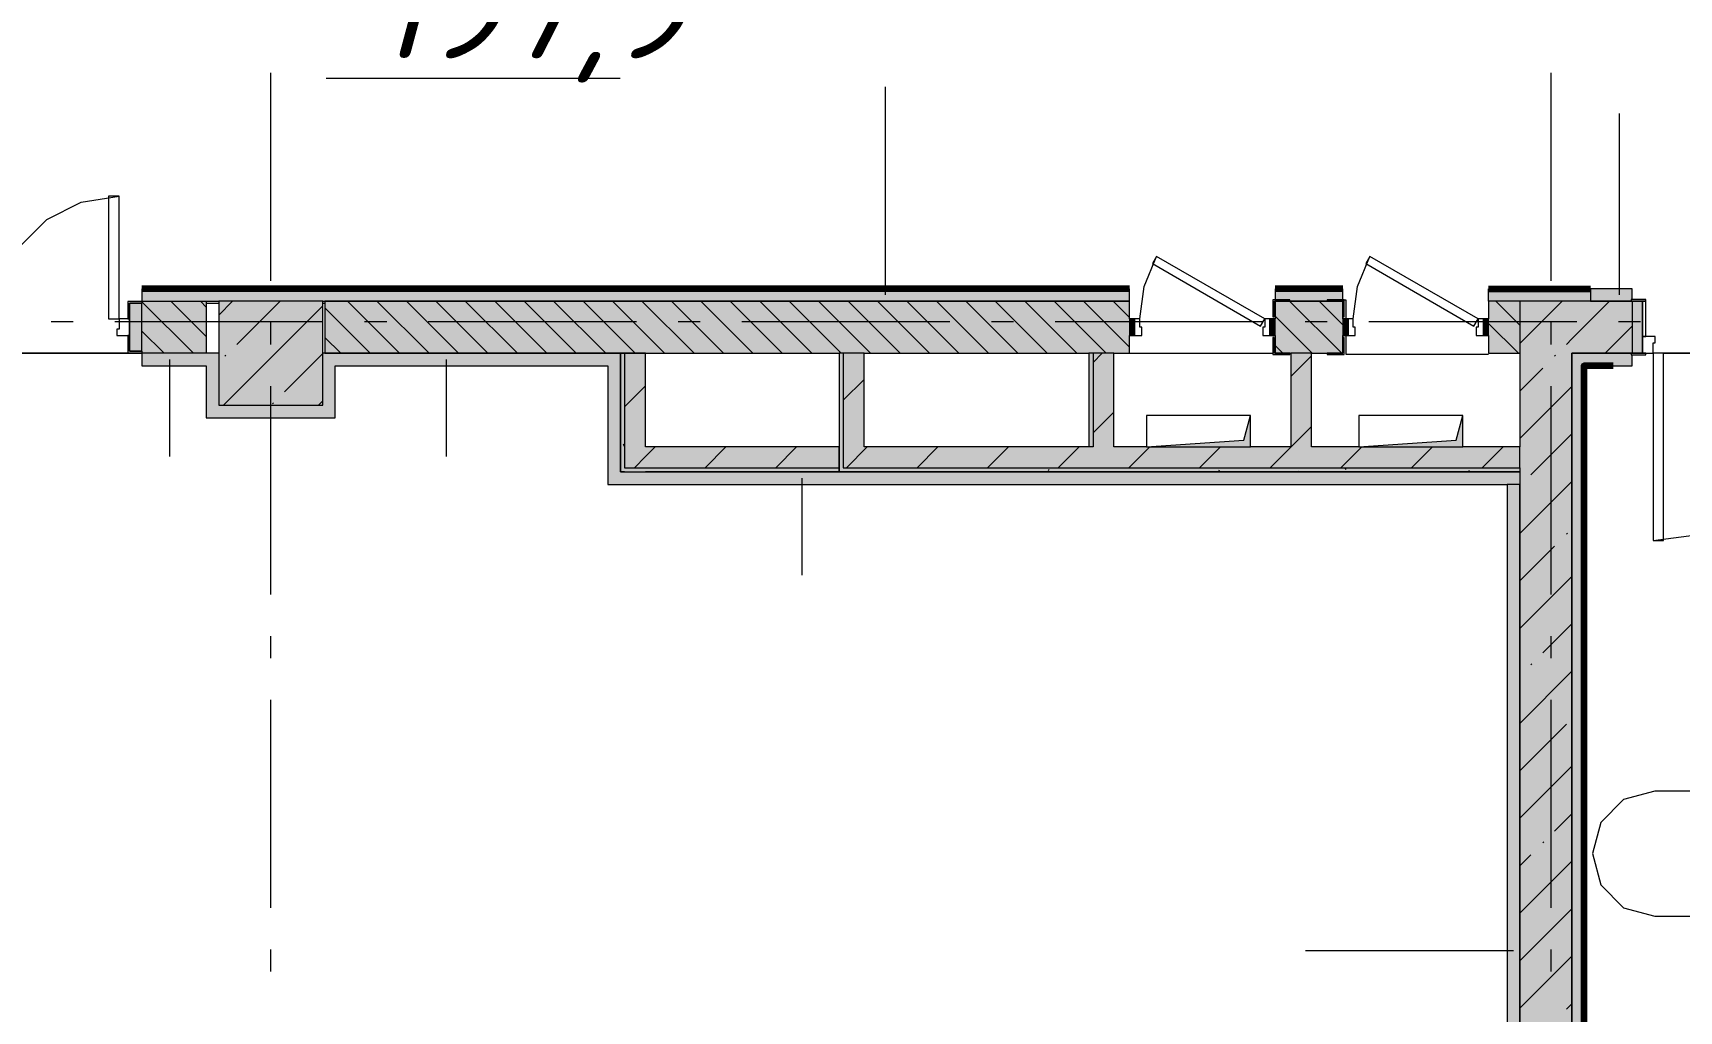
# Model space of a CAD drawing. Header units: millimetres. Extents: x -537608 to 253996, y -217170 to 186033.
# Drawn here: x -291768 to -283861, y -207410 to -202711 of the extents above; entities that cross this region are included whole.
import ezdxf

# ---------------------------------------------------------------- set-up
doc = ezdxf.new("R2010")
doc.units = ezdxf.units.MM
doc.layers.add('16) Лак 1.6м', color=160, linetype='Continuous', lineweight=90)
doc.layers.add('PDF _Геометрия', color=7, linetype='Continuous')
doc.layers.add('PDF _Текст', color=7, linetype='Continuous')
doc.layers.add('PDF _Сплошная заливка', color=7, linetype='Continuous', true_color=0xffffff)
doc.styles.add('PDF ISOCPEUR Italic', font='isocpeui.ttf')

msp = doc.modelspace()

# ---------------------------------------------------------------- hatches: boundary and pattern name
at = {"layer": 'PDF _Сплошная заливка', "true_color": 0xff7d7d, "transparency": 33554559}
h = msp.add_hatch(color=11, dxfattribs=at)
h.paths.add_polyline_path([(-284776.1712, -203999.6527), (-284286.1717, -203999.6527), (-284286.1717, -203939.6542), (-284776.1712, -203939.6542)], flags=0)
h.paths.add_polyline_path([(-286501.1724, -203999.6527), (-286501.1724, -203939.6542), (-291244.9692, -203939.6542), (-291244.9692, -203999.6527), (-287542.4985, -203999.6527)], flags=0)
h.paths.add_polyline_path([(-285801.1714, -203999.6527), (-285476.1722, -203999.6527), (-285476.1722, -203939.6542), (-285801.1714, -203939.6542)], flags=0)
h.paths.add_polyline_path([(-293006.1745, -203999.6527), (-293006.1745, -203939.6542), (-297611.1768, -203939.6542), (-297611.1768, -203999.6527), (-293366.1743, -203999.6527)], flags=0)
h.paths.add_polyline_path([(-301034.8054, -203999.6527), (-299376.1777, -203999.6527), (-299376.1777, -203939.6542), (-304126.1815, -203939.6542), (-304126.1815, -203991.6523), (-304121.178, -203991.6523), (-304121.178, -203999.6527), (-302721.3441, -203999.6527)], flags=0)
h.paths.add_polyline_path([(-306937.6907, -203999.6527), (-305381.1819, -203999.6527), (-305381.1819, -203991.6523), (-305376.1784, -203991.6523), (-305376.1784, -203939.6542), (-307746.1811, -203939.6542), (-307746.1811, -203991.6523), (-307741.182, -203991.6523), (-307741.182, -203999.6527)], flags=0)
h.paths.add_polyline_path([(-309001.1815, -203999.6527), (-309001.1815, -203991.6523), (-308996.1824, -203991.6523), (-308996.1824, -203939.6542), (-309814.9769, -203939.6542), (-309814.9769, -203999.6527), (-309467.4986, -203999.6527)], flags=0)
h.paths.add_polyline_path([(-311997.3066, -203999.6527), (-311576.1843, -203999.6527), (-311576.1843, -203939.6542), (-312481.6783, -203939.6542), (-312481.6783, -203999.6527), (-312426.1838, -203999.6527)], flags=0)
at = {"layer": 'PDF _Сплошная заливка', "transparency": 33554559}
h = msp.add_hatch(color=256, dxfattribs=at)
h.paths.add_polyline_path([(-290936.1753, -204249.6538), (-290936.1753, -203999.6527), (-291242.9713, -204001.655), (-291242.9713, -204249.6538)], flags=0)
h.paths.add_polyline_path([(-293006.9711, -204249.6538), (-293006.9711, -204247.6558), (-293006.9711, -203999.6527), (-293366.1743, -203999.6527), (-293366.1743, -204249.6538), (-293316.1763, -204249.6538)], flags=0)
h = msp.add_hatch(color=256, dxfattribs=at)
h.paths.add_polyline_path([(-287896.173, -204249.6538), (-286501.1724, -204249.6538), (-286501.1724, -203999.6527), (-290366.174, -203999.6527), (-290366.174, -204249.6538), (-288946.1733, -204249.6538)], flags=0)
h.paths.add_polyline_path([(-284776.1712, -204249.6538), (-284626.1727, -204249.6538), (-284626.1727, -203999.6527), (-284776.1712, -203999.6527), (-284776.1712, -204164.6552)], flags=0)
h.paths.add_polyline_path([(-285476.1722, -204249.6538), (-285476.1722, -203999.6527), (-285801.1714, -203999.6527), (-285801.1714, -204249.6538), (-285626.1728, -204249.6538)], flags=0)
for points in [[(-284626.1727, -211499.6558), (-284376.1716, -211499.6558), (-284376.1716, -203999.6527), (-284626.1727, -203999.6527), (-284626.1727, -211040.3228)], [(-286696.172, -204799.6562), (-286676.1732, -204799.6562), (-286676.1732, -204699.6558), (-287876.1742, -204699.6558), (-287876.1742, -204799.6562), (-287542.4985, -204799.6562)], [(-287896.173, -204819.6529), (-287896.173, -204799.6562), (-288926.1745, -204799.6562), (-288926.1745, -204819.6529), (-288826.1741, -204819.6529)], [(-286696.172, -204819.6529), (-286696.172, -204799.6562), (-287896.173, -204799.6562), (-287896.173, -204819.6529), (-287542.4985, -204819.6529)], [(-284626.1727, -204819.6529), (-284626.1727, -204799.6562), (-286696.172, -204799.6562), (-286696.172, -204819.6529), (-285012.6906, -204819.6529)]]:
    msp.add_hatch(color=256, dxfattribs=at).paths.add_polyline_path(points)
h = msp.add_hatch(color=256, dxfattribs=at)
h.paths.add_polyline_path([(-284169.4213, -204249.6538), (-284086.1708, -204249.6538), (-284086.1708, -203999.6527), (-284376.1716, -203999.6527), (-284376.1716, -204249.6538)], flags=0)
h.paths.add_polyline_path([(-281976.1717, -204249.6538), (-281976.1717, -203999.6527), (-282436.1721, -203999.6527), (-282436.1721, -204249.6538), (-282226.1707, -204249.6538)], flags=0)
at = {"layer": 'PDF _Сплошная заливка', "true_color": 0x93bf4f, "transparency": 33554559}
h = msp.add_hatch(color=73, dxfattribs=at)
h.paths.add_polyline_path([(-282431.1708, -203999.6527), (-282236.1712, -203999.6527), (-282236.1712, -203939.6542), (-282436.1721, -203939.6542), (-282436.1721, -203991.6523), (-282431.1708, -203991.6523), (-282431.1708, -203998.1542)], flags=0)
h.paths.add_polyline_path([(-284169.4213, -203999.6527), (-284091.1721, -203998.1542), (-284091.1721, -203991.6523), (-284086.1708, -203991.6523), (-284086.1708, -203939.6542), (-284286.1717, -203939.6542), (-284286.1717, -203999.6527)], flags=0)
at = {"layer": 'PDF _Сплошная заливка', "true_color": 0xff7d7d, "transparency": 33554559}
h = msp.add_hatch(color=11, dxfattribs=at)
h.paths.add_polyline_path([(-290876.1745, -204309.6524), (-290876.1745, -204249.6538), (-291244.9692, -204249.6538), (-291244.9692, -204309.6524), (-290915.5758, -204309.6524)], flags=0)
h.paths.add_polyline_path([(-293316.1763, -204309.6524), (-293006.1745, -204309.6524), (-293006.1745, -204249.6538), (-293316.1763, -204249.6538)], flags=0)
for points in [[(-289006.174, -204309.6524), (-288946.1733, -204309.6524), (-288946.1733, -204249.6538), (-290316.1738, -204249.6538), (-290316.1738, -204309.6524), (-289229.0372, -204309.6524)], [(-290376.1745, -204559.6535), (-290316.1738, -204559.6535), (-290316.1738, -204499.6549), (-290876.1745, -204499.6549), (-290876.1745, -204559.6535)], [(-284626.1727, -204879.6558), (-284626.1727, -204819.6529), (-288946.1733, -204819.6529), (-288946.1733, -204879.6558), (-284686.1713, -204879.6558)]]:
    msp.add_hatch(color=11, dxfattribs=at).paths.add_polyline_path(points)
at = {"layer": 'PDF _Сплошная заливка', "true_color": 0x56bc34, "transparency": 33554559}
h = msp.add_hatch(color=85, dxfattribs=at)
h.paths.add_polyline_path([(-282226.1707, -204309.6524), (-282226.1707, -204249.6538), (-282431.1708, -204251.656), (-282431.1708, -204257.6542), (-282436.1721, -204257.6542), (-282436.1721, -204309.6524), (-282286.1714, -204309.6524)], flags=0)
h.paths.add_polyline_path([(-284376.1716, -204309.6524), (-284086.1708, -204309.6524), (-284086.1708, -204257.6542), (-284091.1721, -204257.6542), (-284091.1721, -204249.6538), (-284376.1716, -204249.6538)], flags=0)
at = {"layer": 'PDF _Сплошная заливка', "true_color": 0xe2e2e2, "transparency": 33554559}
msp.add_hatch(color=254, dxfattribs=at).paths.add_polyline_path([(-285399.4968, -204699.6558), (-284899.4968, -204699.6558), (-284899.4968, -204549.6551), (-284931.9956, -204667.1548), (-285012.6906, -204672.7654)])

# ---------------------------------------------------------------- linework, layer by layer
at = {"layer": '16) Лак 1.6м'}
for p, q in [((-286501.1724, -203939.6542), (-291244.9692, -203939.6542)), ((-285476.1722, -203939.6542), (-285801.1714, -203939.6542)), ((-284776.1712, -203939.6542), (-284286.1717, -203939.6542))]:
    msp.add_line(p, q, dxfattribs=at)
msp.add_lwpolyline([(-284177.727, -204309.6546), (-284317.7294, -204309.6546), (-284317.7294, -211689.6562), (-284227.7316, -211689.6562)], dxfattribs=at)
at = {"layer": 'PDF _Геометрия', "color": 253, "lineweight": 9, "true_color": 0xaaaaaa}
for p, q in [((-290626.1734, -203902.4855), (-290626.1734, -202902.4855)), ((-284476.1721, -203902.4855), (-284476.1721, -202902.4855)), ((-290360.4859, -202928.6137), (-288947.5749, -202928.6137)), ((-291575.0258, -204099.6531), (-291680.8586, -204099.6531)), ((-290375.0248, -204099.6531), (-291375.0249, -204099.6531)), ((-290626.1734, -204208.3214), (-290626.1734, -204102.4864)), ((-290069.1911, -204099.6531), (-290175.0239, -204099.6531)), ((-288869.1901, -204099.6531), (-289869.1924, -204099.6531)), ((-288563.3564, -204099.6531), (-288669.1914, -204099.6531)), ((-287363.3576, -204099.6531), (-288363.3577, -204099.6531)), ((-287057.5239, -204099.6531), (-287163.3567, -204099.6531)), ((-285857.5229, -204099.6531), (-286857.523, -204099.6531)), ((-285551.6892, -204099.6531), (-285657.522, -204099.6531)), ((-284351.6882, -204099.6531), (-285351.6905, -204099.6531)), ((-284476.1721, -204208.3214), (-284476.1721, -204102.4864)), ((-284045.8567, -204099.6531), (-284151.6895, -204099.6531)), ((-290626.1734, -205408.3181), (-290626.1734, -204408.3179)), ((-284476.1721, -205408.3181), (-284476.1721, -204408.3179)), ((-285919.4957, -204549.6551), (-286419.4958, -204549.6551)), ((-286419.4958, -204549.6551), (-286419.4958, -204699.6558)), ((-285951.9967, -204667.1548), (-285919.4957, -204549.6551)), ((-285919.4957, -204699.6558), (-285919.4957, -204549.6551)), ((-284899.4968, -204549.6551), (-285399.4968, -204549.6551)), ((-285399.4968, -204549.6551), (-285399.4968, -204699.6558)), ((-284931.9956, -204667.1548), (-284899.4968, -204549.6551)), ((-284899.4968, -204699.6558), (-284899.4968, -204549.6551)), ((-286419.4958, -204699.6558), (-285951.9967, -204667.1548)), ((-286419.4958, -204699.6558), (-285919.4957, -204699.6558)), ((-285399.4968, -204699.6558), (-284931.9956, -204667.1548)), ((-285399.4968, -204699.6558), (-284899.4968, -204699.6558)), ((-290626.1734, -205714.1539), (-290626.1734, -205608.319)), ((-284476.1721, -205714.1539), (-284476.1721, -205608.319)), ((-290626.1734, -206914.1549), (-290626.1734, -205914.1548)), ((-284476.1721, -206914.1549), (-284476.1721, -205914.1548)), ((-283977.2269, -206353.6461), (-284127.2276, -206393.8417)), ((-282777.2281, -206353.6461), (-283977.2269, -206353.6461)), ((-284127.2276, -206393.8417), (-284237.0348, -206503.6467)), ((-284237.0348, -206503.6467), (-284277.2283, -206653.6474)), ((-284277.2283, -206653.6474), (-284237.0348, -206803.648)), ((-284237.0348, -206803.648), (-284127.2276, -206913.4531)), ((-284127.2276, -206913.4531), (-283977.2269, -206953.6487)), ((-283977.2269, -206953.6487), (-282777.2281, -206953.6487)), ((-290626.1734, -207219.9865), (-290626.1734, -207114.1558)), ((-284476.1721, -207219.9865), (-284476.1721, -207114.1558))]:
    msp.add_line(p, q, dxfattribs=at)
at = {"layer": 'PDF _Геометрия', "lineweight": 9}
for p, q in [((-287672.6166, -203969.6535), (-287672.6166, -202969.6533)), ((-284147.6312, -203969.6535), (-284147.6312, -203098.3376)), ((-291701.7638, -203607.3326), (-291537.291, -203523.531)), ((-291537.291, -203523.531), (-291354.9702, -203494.6556)), ((-291354.9702, -203494.6556), (-291404.9704, -203494.6556)), ((-291404.9704, -203494.6556), (-291404.9704, -204084.6557)), ((-291354.9702, -204084.6557), (-291354.9702, -203494.6556)), ((-291832.291, -203737.862), (-291701.7638, -203607.3326)), ((-286430.7277, -203929.3631), (-286370.7873, -203784.6543)), ((-286370.7873, -203784.6543), (-286390.7882, -203819.2954)), ((-286390.7882, -203819.2954), (-285871.1727, -204119.2967)), ((-285851.1717, -204084.6557), (-286370.7873, -203784.6543)), ((-285405.7275, -203929.3631), (-285345.7871, -203784.6543)), ((-285345.7871, -203784.6543), (-285365.788, -203819.2954)), ((-285365.788, -203819.2954), (-284846.1724, -204119.2967)), ((-284826.1715, -204084.6557), (-285345.7871, -203784.6543)), ((-286451.1722, -204084.6557), (-286430.7277, -203929.3631)), ((-285426.172, -204084.6557), (-285405.7275, -203929.3631)), ((-291242.9713, -204001.655), (-291312.9703, -204001.655)), ((-291312.9703, -204001.655), (-291312.9703, -204084.6557)), ((-291304.9699, -204084.6557), (-291304.9699, -204009.6553)), ((-291304.9699, -204009.6553), (-291242.9713, -204009.6553)), ((-291244.9692, -204009.6553), (-291304.9699, -204009.6553)), ((-291304.9699, -204009.6553), (-291304.9699, -204239.6555)), ((-291244.9692, -203939.6542), (-291244.9692, -203999.6527)), ((-291244.9692, -203999.6527), (-290936.1753, -203999.6527)), ((-291244.9692, -203999.6527), (-290936.1753, -203999.6527)), ((-291244.9692, -204239.6555), (-291244.9692, -204009.6553)), ((-291242.9713, -204009.6553), (-291242.9713, -204001.655)), ((-290997.0436, -204249.6538), (-291242.9713, -204003.7261)), ((-290936.1753, -204169.1031), (-291105.6214, -203999.6527)), ((-290936.1753, -204027.6798), (-290964.2002, -203999.6527)), ((-290936.1753, -203999.6527), (-290936.1753, -204249.6538)), ((-290936.1753, -203999.6527), (-290876.1745, -203999.6527)), ((-290876.1745, -204066.446), (-290809.3835, -203999.6527)), ((-290376.1745, -203999.6527), (-290876.1745, -203999.6527)), ((-290876.1745, -203999.6527), (-290876.1745, -204499.6549)), ((-290788.7904, -204207.1588), (-290581.2844, -203999.6527)), ((-290376.1745, -204499.6549), (-290376.1745, -203999.6527)), ((-290376.1745, -203999.6527), (-290366.174, -203999.6527)), ((-286501.1724, -203999.6527), (-290366.174, -203999.6527)), ((-290366.174, -203999.6527), (-290366.174, -204249.6538)), ((-290366.174, -203999.6527), (-286501.1724, -203999.6527)), ((-290007.0934, -204249.6538), (-290257.0945, -203999.6527)), ((-289865.6723, -204249.6538), (-290115.6713, -203999.6527)), ((-289724.2512, -204249.6538), (-289974.2501, -203999.6527)), ((-289582.8301, -204249.6538), (-289832.829, -203999.6527)), ((-289441.4067, -204249.6538), (-289691.4078, -203999.6527)), ((-289299.9856, -204249.6538), (-289549.9867, -203999.6527)), ((-289158.5645, -204249.6538), (-289408.5656, -203999.6527)), ((-289017.1434, -204249.6538), (-289267.1445, -203999.6527)), ((-288875.7222, -204249.6538), (-289125.7233, -203999.6527)), ((-288734.301, -204249.6538), (-288984.3, -203999.6527)), ((-288592.8799, -204249.6538), (-288842.8789, -203999.6527)), ((-288451.4588, -204249.6538), (-288701.4578, -203999.6527)), ((-288310.0355, -204249.6538), (-288560.0366, -203999.6527)), ((-288168.6143, -204249.6538), (-288418.6154, -203999.6527)), ((-288027.1932, -204249.6538), (-288277.1943, -203999.6527)), ((-287885.7721, -204249.6538), (-288135.7732, -203999.6527)), ((-287744.3509, -204249.6538), (-287994.352, -203999.6527)), ((-287602.9297, -204249.6538), (-287852.9287, -203999.6527)), ((-287461.5086, -204249.6538), (-287711.5076, -203999.6527)), ((-287320.0875, -204249.6538), (-287570.0865, -203999.6527)), ((-287178.6642, -204249.6538), (-287428.6653, -203999.6527)), ((-287037.243, -204249.6538), (-287287.2441, -203999.6527)), ((-286895.8219, -204249.6538), (-287145.823, -203999.6527)), ((-286754.4008, -204249.6538), (-287004.4019, -203999.6527)), ((-286612.9797, -204249.6538), (-286862.9786, -203999.6527)), ((-286501.1724, -204220.0378), (-286721.5574, -203999.6527)), ((-286501.1724, -204078.6187), (-286580.1363, -203999.6527)), ((-286501.1724, -203999.6527), (-286501.1724, -203939.6542)), ((-286501.1724, -204084.6557), (-286501.1724, -203999.6527)), ((-285801.1714, -203939.6542), (-285801.1714, -203999.6527)), ((-285476.1722, -203999.6527), (-285801.1714, -203999.6527)), ((-285801.1714, -203999.6527), (-285801.1714, -204084.6557)), ((-285801.1714, -203999.6527), (-285476.1722, -203999.6527)), ((-285481.6084, -204249.6538), (-285731.6074, -203999.6527)), ((-285476.1722, -204113.6689), (-285590.1862, -203999.6527)), ((-285476.1722, -203999.6527), (-285476.1722, -203939.6542)), ((-285476.1722, -204084.6557), (-285476.1722, -203999.6527)), ((-284776.1712, -203999.6527), (-284776.1712, -203939.6542)), ((-284626.1727, -203999.6527), (-284776.1712, -203999.6527)), ((-284626.1727, -203999.6527), (-284776.1712, -203999.6527)), ((-284776.1712, -203999.6527), (-284776.1712, -204084.6557)), ((-284626.1727, -204115.1415), (-284741.6594, -203999.6527)), ((-284626.1727, -204203.2017), (-284422.6237, -203999.6527)), ((-284376.1716, -203999.6527), (-284626.1727, -203999.6527)), ((-284626.1727, -203999.6527), (-284626.1727, -204249.6538)), ((-284286.1717, -203999.6527), (-284626.1727, -203999.6527)), ((-284376.1716, -204181.3018), (-284194.5247, -203999.6527)), ((-284286.1717, -203999.6527), (-284376.1716, -203999.6527)), ((-284286.1717, -203939.6542), (-284286.1717, -203999.6527)), ((-284086.1708, -203939.6542), (-284286.1717, -203939.6542)), ((-284286.1717, -203939.6542), (-284286.1717, -203999.6527)), ((-284286.1717, -203999.6527), (-284091.1721, -203999.6527)), ((-284091.1721, -203999.6527), (-284286.1717, -203999.6527)), ((-284021.1709, -203991.6523), (-284091.1721, -203991.6523)), ((-284091.1721, -203991.6523), (-284091.1721, -203999.6527)), ((-284091.1721, -203999.6527), (-284021.1709, -203999.6527)), ((-284086.1708, -203991.6523), (-284086.1708, -203939.6542)), ((-284036.1727, -203999.6527), (-284086.1708, -203999.6527)), ((-284086.1708, -203999.6527), (-284086.1708, -204249.6538)), ((-284036.1727, -204249.6538), (-284036.1727, -203999.6527)), ((-284021.1709, -203999.6527), (-284036.1727, -203999.6527)), ((-284036.1727, -203999.6527), (-284036.1727, -204169.6543)), ((-284021.1709, -203999.6527), (-284021.1709, -203991.6523)), ((-284021.1709, -204169.6543), (-284021.1709, -203999.6527)), ((-291404.9704, -204084.6557), (-291354.9702, -204084.6557)), ((-291354.9702, -204084.6557), (-291354.9702, -204134.6559)), ((-291304.9699, -204084.6557), (-291354.9702, -204084.6557)), ((-291312.9703, -204084.6557), (-291304.9699, -204084.6557)), ((-291304.9699, -204164.6552), (-291304.9699, -204084.6557)), ((-290853.1874, -204499.6549), (-290376.1745, -204022.6419)), ((-290148.5146, -204249.6538), (-290366.174, -204031.9944)), ((-286476.1723, -204084.6557), (-286501.1724, -204084.6557)), ((-286501.1724, -204084.6557), (-286501.1724, -204164.6552)), ((-286451.1722, -204084.6557), (-286476.1723, -204084.6557)), ((-286476.1723, -204084.6557), (-286476.1723, -204164.6552)), ((-286476.1723, -204164.6552), (-286476.1723, -204084.6557)), ((-286451.1722, -204124.6532), (-286451.1722, -204084.6557)), ((-285871.1727, -204119.2967), (-285851.1717, -204084.6557)), ((-285851.1717, -204084.6557), (-285851.1717, -204124.6532)), ((-285826.1716, -204084.6557), (-285851.1717, -204084.6557)), ((-285826.1716, -204164.6552), (-285826.1716, -204084.6557)), ((-285801.1714, -204084.6557), (-285826.1716, -204084.6557)), ((-285826.1716, -204084.6557), (-285826.1716, -204164.6552)), ((-285623.0295, -204249.6538), (-285801.1714, -204071.5097)), ((-285801.1714, -204164.6552), (-285801.1714, -204084.6557)), ((-285451.1721, -204084.6557), (-285476.1722, -204084.6557)), ((-285476.1722, -204084.6557), (-285476.1722, -204164.6552)), ((-285426.172, -204084.6557), (-285451.1721, -204084.6557)), ((-285451.1721, -204084.6557), (-285451.1721, -204164.6552)), ((-285451.1721, -204164.6552), (-285451.1721, -204084.6557)), ((-285426.172, -204124.6532), (-285426.172, -204084.6557)), ((-284846.1724, -204119.2967), (-284826.1715, -204084.6557)), ((-284826.1715, -204084.6557), (-284826.1715, -204124.6532)), ((-284801.1714, -204084.6557), (-284826.1715, -204084.6557)), ((-284801.1714, -204164.6552), (-284801.1714, -204084.6557)), ((-284776.1712, -204084.6557), (-284801.1714, -204084.6557)), ((-284801.1714, -204084.6557), (-284801.1714, -204164.6552)), ((-284776.1712, -204164.6552), (-284776.1712, -204084.6557)), ((-291354.9702, -204134.6559), (-291364.9706, -204134.6559)), ((-291364.9706, -204134.6559), (-291364.9706, -204164.6552)), ((-291364.9706, -204164.6552), (-291304.9699, -204164.6552)), ((-291304.9699, -204164.6552), (-291312.9703, -204164.6552)), ((-291312.9703, -204164.6552), (-291312.9703, -204247.6558)), ((-291304.9699, -204239.6555), (-291304.9699, -204164.6552)), ((-291138.4647, -204249.6538), (-291244.9692, -204143.1471)), ((-286501.1724, -204249.6538), (-286501.1724, -204164.6552)), ((-286501.1724, -204164.6552), (-286476.1723, -204164.6552)), ((-286476.1723, -204164.6552), (-286441.1717, -204164.6552)), ((-286441.1717, -204124.6532), (-286451.1722, -204124.6532)), ((-286441.1717, -204164.6552), (-286441.1717, -204124.6532)), ((-285851.1717, -204124.6532), (-285861.1722, -204124.6532)), ((-285861.1722, -204124.6532), (-285861.1722, -204164.6552)), ((-285861.1722, -204164.6552), (-285826.1716, -204164.6552)), ((-285826.1716, -204164.6552), (-285801.1714, -204164.6552)), ((-285801.1714, -204164.6552), (-285801.1714, -204249.6538)), ((-285476.1722, -204249.6538), (-285476.1722, -204164.6552)), ((-285476.1722, -204164.6552), (-285451.1721, -204164.6552)), ((-285451.1721, -204164.6552), (-285416.1715, -204164.6552)), ((-285416.1715, -204124.6532), (-285426.172, -204124.6532)), ((-285416.1715, -204164.6552), (-285416.1715, -204124.6532)), ((-284826.1715, -204124.6532), (-284836.1719, -204124.6532)), ((-284836.1719, -204124.6532), (-284836.1719, -204164.6552)), ((-284836.1719, -204164.6552), (-284801.1714, -204164.6552)), ((-284801.1714, -204164.6552), (-284776.1712, -204164.6552)), ((-284633.0794, -204249.6538), (-284776.1712, -204106.5642)), ((-284776.1712, -204164.6552), (-284776.1712, -204249.6538)), ((-284216.4267, -204249.6538), (-284086.1708, -204119.4)), ((-283976.172, -204169.6543), (-284036.1727, -204169.6543)), ((-284036.1727, -204169.6543), (-284036.1727, -204249.6538)), ((-284036.1727, -204169.6543), (-284021.1709, -204169.6543)), ((-283976.172, -204199.6536), (-283976.172, -204169.6543)), ((-291312.9703, -204247.6558), (-291242.9713, -204247.6558)), ((-291242.9713, -204239.6555), (-291304.9699, -204239.6555)), ((-291304.9699, -204239.6555), (-291244.9692, -204239.6555)), ((-291242.9713, -204247.6558), (-291242.9713, -204239.6555)), ((-290289.9357, -204249.6538), (-290366.174, -204173.4177)), ((-285764.4506, -204249.6538), (-285801.1714, -204212.933)), ((-284774.5006, -204249.6538), (-284776.1712, -204247.9831)), ((-284402.0308, -204207.1588), (-284376.1716, -204181.3018)), ((-284021.1709, -204248.6549), (-284036.1727, -204248.6549)), ((-284036.1727, -204248.6549), (-284036.1727, -204249.6538)), ((-284021.1709, -204249.6538), (-284021.1709, -204248.6549)), ((-283986.1725, -204249.6538), (-283986.1725, -204199.6536)), ((-283986.1725, -204199.6536), (-283976.172, -204199.6536)), ((-290936.1753, -204249.6538), (-291244.9692, -204249.6538)), ((-291244.9692, -204249.6538), (-291244.9692, -204309.6524)), ((-290936.1753, -204249.6538), (-291244.9692, -204249.6538)), ((-291244.9692, -204309.6524), (-290936.1753, -204309.6524)), ((-291111.9769, -204279.6531), (-291111.9769, -204745.8023)), ((-290876.1745, -204249.6538), (-290936.1753, -204249.6538)), ((-290936.1753, -204309.6524), (-290936.1753, -204559.6535)), ((-290845.8157, -204264.1862), (-290841.0728, -204259.4412)), ((-290560.6913, -204435.26), (-290376.1745, -204250.7389)), ((-290316.1738, -204249.6538), (-290376.1745, -204249.6538)), ((-290366.174, -204249.6538), (-290316.1738, -204249.6538)), ((-288946.1733, -204249.6538), (-290316.1738, -204249.6538)), ((-290316.1738, -204249.6538), (-288946.1733, -204249.6538)), ((-290316.1738, -204499.6549), (-290316.1738, -204309.6524)), ((-290316.1738, -204309.6524), (-289006.174, -204309.6524)), ((-289783.5543, -204279.6531), (-289783.5543, -204745.8023)), ((-289006.174, -204309.6524), (-289006.174, -204879.6558)), ((-288946.1733, -204309.6524), (-288946.1733, -204249.6538)), ((-288946.1733, -204249.6538), (-287896.173, -204249.6538)), ((-288926.1745, -204249.6538), (-288946.1733, -204249.6538)), ((-288946.1733, -204249.6538), (-288946.1733, -204819.6529)), ((-288946.1733, -204819.6529), (-288946.1733, -204309.6524)), ((-288826.1741, -204249.6538), (-288926.1745, -204249.6538)), ((-288926.1745, -204249.6538), (-288926.1745, -204799.6562)), ((-288826.1741, -204699.6558), (-288826.1741, -204249.6538)), ((-287896.173, -204249.6538), (-287896.173, -204699.6558)), ((-287876.1742, -204249.6538), (-287896.173, -204249.6538)), ((-287776.1737, -204249.6538), (-287876.1742, -204249.6538)), ((-287876.1742, -204249.6538), (-287876.1742, -204699.6558)), ((-287776.1737, -204249.6538), (-286696.172, -204249.6538)), ((-287776.1737, -204699.6558), (-287776.1737, -204249.6538)), ((-286696.172, -204249.6538), (-286696.172, -204699.6558)), ((-286676.1732, -204249.6538), (-286696.172, -204249.6538)), ((-286676.1732, -204293.5267), (-286632.3003, -204249.6538)), ((-286576.1727, -204249.6538), (-286676.1732, -204249.6538)), ((-286676.1732, -204249.6538), (-286676.1732, -204699.6558)), ((-286576.1727, -204699.6558), (-286576.1727, -204249.6538)), ((-286576.1727, -204249.6538), (-286501.1724, -204249.6538)), ((-285801.1714, -204249.6538), (-285726.1733, -204249.6538)), ((-285726.1733, -204249.6538), (-285726.1733, -204699.6558)), ((-285626.1728, -204249.6538), (-285726.1733, -204249.6538)), ((-285726.1733, -204361.7625), (-285626.1728, -204261.762)), ((-285626.1728, -204699.6558), (-285626.1728, -204249.6538)), ((-285626.1728, -204249.6538), (-285476.1722, -204249.6538)), ((-284776.1712, -204249.6538), (-284626.1727, -204249.6538)), ((-284626.1727, -204249.6538), (-284626.1727, -204699.6558)), ((-284626.1727, -204431.3029), (-284516.0792, -204321.2094)), ((-284459.0539, -204264.1862), (-284454.3131, -204259.4412)), ((-284376.1716, -204249.6538), (-284376.1716, -204309.6524)), ((-284376.1716, -204309.6524), (-284376.1716, -204249.6538)), ((-284376.1716, -204249.6538), (-284091.1721, -204249.6538)), ((-284091.1721, -204249.6538), (-284376.1716, -204249.6538)), ((-284376.1716, -204309.6524), (-284376.1716, -211499.6558)), ((-284376.1716, -211499.6558), (-284376.1716, -204309.6524)), ((-284316.1709, -211689.6583), (-284316.1709, -204309.6524)), ((-284316.1709, -204309.6524), (-284086.1708, -204309.6524)), ((-284021.1709, -204249.6538), (-284091.1721, -204249.6538)), ((-284091.1721, -204249.6538), (-284091.1721, -204257.6542)), ((-284091.1721, -204257.6542), (-284021.1709, -204257.6542)), ((-284086.1708, -204249.6538), (-284036.1727, -204249.6538)), ((-284086.1708, -204309.6524), (-284086.1708, -204257.6542)), ((-284036.1727, -204249.6538), (-283986.1725, -204249.6538)), ((-284036.1727, -204249.6538), (-284021.1709, -204249.6538)), ((-284021.1709, -204257.6542), (-284021.1709, -204249.6538)), ((-283936.1723, -204249.6538), (-283986.1725, -204249.6538)), ((-283986.1725, -204249.6538), (-283986.1725, -205149.6535)), ((-283936.1723, -205149.6535), (-283936.1723, -204249.6538)), ((-288926.1745, -204507.061), (-288826.1741, -204407.0606)), ((-287876.1742, -204475.2921), (-287776.1737, -204375.2917)), ((-290396.9892, -204499.6549), (-290376.1745, -204478.8401)), ((-284626.1727, -204659.3998), (-284376.1716, -204409.3987)), ((-290936.1753, -204559.6535), (-290876.1745, -204559.6535)), ((-290876.1745, -204499.6549), (-290376.1745, -204499.6549)), ((-290876.1745, -204559.6535), (-290316.1738, -204559.6535)), ((-290617.7166, -204492.2832), (-290612.9758, -204487.5424)), ((-290316.1738, -204559.6535), (-290316.1738, -204499.6549)), ((-286676.1732, -204632.94), (-286576.1727, -204532.9396)), ((-285724.6533, -204699.6558), (-285626.1728, -204601.171)), ((-284573.1045, -204834.4307), (-284376.1716, -204637.5)), ((-288826.1741, -204746.4696), (-288779.356, -204699.6558)), ((-287896.173, -204699.6558), (-288826.1741, -204699.6558)), ((-288539.9452, -204799.6562), (-288439.9448, -204699.6558)), ((-288200.5341, -204799.6562), (-288100.5336, -204699.6558)), ((-287896.173, -204699.6558), (-287896.173, -204799.6562)), ((-287896.173, -204799.6562), (-287896.173, -204699.6558)), ((-287876.1742, -204699.6558), (-287876.1742, -204799.6562)), ((-287861.1229, -204799.6562), (-287761.1225, -204699.6558)), ((-286696.172, -204699.6558), (-287776.1737, -204699.6558)), ((-287521.7117, -204799.6562), (-287421.7113, -204699.6558)), ((-287182.3006, -204799.6562), (-287082.3001, -204699.6558)), ((-286842.8894, -204799.6562), (-286742.889, -204699.6558)), ((-286676.1732, -204699.6558), (-286696.172, -204699.6558)), ((-286419.4958, -204699.6558), (-286576.1727, -204699.6558)), ((-286503.4761, -204799.6562), (-286403.4778, -204699.6558)), ((-286164.0649, -204799.6562), (-286064.0666, -204699.6558)), ((-285726.1733, -204699.6558), (-285919.4957, -204699.6558)), ((-285824.6537, -204799.6562), (-285724.6533, -204699.6558)), ((-285399.4968, -204699.6558), (-285626.1728, -204699.6558)), ((-285485.2426, -204799.6562), (-285385.2421, -204699.6558)), ((-285145.8314, -204799.6562), (-285045.831, -204699.6558)), ((-284626.1727, -204699.6558), (-284899.4968, -204699.6558)), ((-284806.4202, -204799.6562), (-284706.4198, -204699.6558)), ((-284626.1727, -204799.6562), (-284626.1727, -204699.6558)), ((-288926.1745, -204799.6562), (-288826.1741, -204799.6562)), ((-288879.3564, -204799.6562), (-288826.1741, -204746.4696)), ((-288826.1741, -204799.6562), (-287896.173, -204799.6562)), ((-287896.173, -204799.6562), (-287896.173, -204819.6529)), ((-287896.173, -204819.6529), (-287896.173, -204799.6562)), ((-287876.1742, -204799.6562), (-286696.172, -204799.6562)), ((-286696.172, -204799.6562), (-286676.1732, -204799.6562)), ((-286676.1732, -204799.6562), (-284626.1727, -204799.6562)), ((-284626.1727, -204799.6562), (-284626.1727, -204819.6529)), ((-289006.174, -204879.6558), (-288946.1733, -204879.6558)), ((-288926.1745, -204819.6529), (-288946.1733, -204819.6529)), ((-288946.1733, -204819.6529), (-288926.1745, -204819.6529)), ((-288946.1733, -204879.6558), (-284686.1713, -204879.6558)), ((-288926.1745, -204819.6529), (-288826.1741, -204819.6529)), ((-287896.173, -204819.6529), (-288826.1741, -204819.6529)), ((-288826.1741, -204819.6529), (-287896.173, -204819.6529)), ((-288075.583, -204849.6565), (-288075.583, -205315.8056)), ((-286696.172, -204819.6529), (-287896.173, -204819.6529)), ((-287896.173, -204819.6529), (-286696.172, -204819.6529)), ((-286676.1732, -204819.6529), (-286696.172, -204819.6529)), ((-286696.172, -204819.6529), (-284626.1727, -204819.6529)), ((-284626.1727, -204819.6529), (-286676.1732, -204819.6529)), ((-284626.1727, -204879.6558), (-284686.1713, -204879.6558)), ((-284686.1713, -204879.6558), (-284686.1713, -211439.6572)), ((-284626.1727, -204819.6529), (-284626.1727, -204879.6558)), ((-284626.1727, -205115.598), (-284376.1716, -204865.597)), ((-284626.1727, -204879.6558), (-284626.1727, -211499.6558)), ((-284626.1727, -211499.6558), (-284626.1727, -204879.6558)), ((-284626.1727, -204887.4968), (-284625.3869, -204886.7131)), ((-284402.0308, -205119.5552), (-284397.2878, -205114.8144)), ((-284626.1727, -205343.695), (-284459.0539, -205176.5783)), ((-283986.1725, -205149.6535), (-283753.2336, -205118.9868)), ((-283986.1725, -205149.6535), (-283936.1723, -205149.6535)), ((-284626.1727, -205571.7963), (-284376.1716, -205321.7951)), ((-284516.0792, -205689.7997), (-284376.1716, -205549.8921)), ((-284573.1045, -205746.8272), (-284568.3616, -205742.082)), ((-284626.1727, -206027.9901), (-284376.1716, -205777.9933)), ((-284626.1727, -206256.0914), (-284402.0308, -206031.9473)), ((-284626.1727, -206484.1883), (-284376.1716, -206234.1872)), ((-284459.0539, -206545.1686), (-284376.1716, -206462.2885)), ((-284516.0792, -206602.196), (-284511.3384, -206597.4553)), ((-284626.1727, -206712.2895), (-284573.1045, -206659.2192)), ((-284626.1727, -206940.3865), (-284376.1716, -206690.3854)), ((-284626.1727, -207168.4835), (-284376.1716, -206918.4867)), ((-284656.172, -207121.3854), (-285656.1721, -207121.3854)), ((-284626.1727, -207396.5847), (-284376.1716, -207146.5836)), ((-284402.0308, -207400.5419), (-284376.1716, -207374.6806))]:
    msp.add_line(p, q, dxfattribs=at)
at = {"layer": 'PDF _Геометрия', "color": 9, "lineweight": 9, "true_color": 0xc0c0c0}
for p, q in [((-290936.1753, -204009.6553), (-290876.1745, -204009.6553)), ((-290376.1745, -204009.6553), (-290366.174, -204009.6553)), ((-285470.1719, -203993.6546), (-285461.1725, -203993.6546)), ((-285461.1725, -203993.6546), (-285461.1725, -204084.6557)), ((-285461.1725, -204164.6552), (-285461.1725, -204253.654)), ((-291244.9692, -204249.6538), (-293006.1745, -204249.6538)), ((-293006.1745, -204249.6538), (-291246.1749, -204249.6538)), ((-286501.1724, -204249.6538), (-285812.1731, -204249.6538)), ((-285461.1725, -204253.654), (-284776.1712, -204253.654)), ((-283936.1723, -204249.6538), (-282586.1706, -204249.6538)), ((-282586.1706, -204249.6538), (-283936.1723, -204249.6538))]:
    msp.add_line(p, q, dxfattribs=at)
at = {"layer": 'PDF _Геометрия', "color": 253, "lineweight": 20, "true_color": 0xaaaaaa}
for p, q in [((-285731.1724, -203993.6546), (-285812.1731, -203993.6546)), ((-285812.1731, -203993.6546), (-285812.1731, -204074.653)), ((-285806.1728, -204074.653), (-285806.1728, -203999.6527)), ((-285806.1728, -203999.6527), (-285731.1724, -203999.6527)), ((-285731.1724, -203999.6527), (-285731.1724, -203993.6546)), ((-285470.1719, -203993.6546), (-285551.1725, -203993.6546)), ((-285551.1725, -203993.6546), (-285551.1725, -203999.6527)), ((-285551.1725, -203999.6527), (-285476.1722, -203999.6527)), ((-285476.1722, -203999.6527), (-285476.1722, -204074.653)), ((-285470.1719, -204074.653), (-285470.1719, -203993.6546)), ((-285812.1731, -204074.653), (-285806.1728, -204074.653)), ((-285476.1722, -204074.653), (-285470.1719, -204074.653)), ((-285806.1728, -204174.6534), (-285812.1731, -204174.6534)), ((-285812.1731, -204174.6534), (-285812.1731, -204255.6563)), ((-285806.1728, -204249.6538), (-285806.1728, -204174.6534)), ((-285470.1719, -204174.6534), (-285476.1722, -204174.6534)), ((-285476.1722, -204174.6534), (-285476.1722, -204249.6538)), ((-285470.1719, -204255.6563), (-285470.1719, -204174.6534)), ((-285812.1731, -204255.6563), (-285731.1724, -204255.6563)), ((-285731.1724, -204249.6538), (-285806.1728, -204249.6538)), ((-285731.1724, -204255.6563), (-285731.1724, -204249.6538)), ((-285476.1722, -204249.6538), (-285551.1725, -204249.6538)), ((-285551.1725, -204249.6538), (-285551.1725, -204255.6563)), ((-285551.1725, -204255.6563), (-285470.1719, -204255.6563))]:
    msp.add_line(p, q, dxfattribs=at)
at = {"layer": 'PDF _Геометрия', "color": 8, "lineweight": 9, "true_color": 0x787878}
for p, q in [((-288929.5956, -204686.0707), (-288932.9477, -204691.8793)), ((-288926.2111, -204697.9722), (-288929.5633, -204692.1635)), ((-286871.6098, -204802.2441), (-286873.104, -204799.6562)), ((-286888.6074, -204808.5781), (-286891.9617, -204814.3868)), ((-286069.4899, -204812.2252), (-286072.8421, -204818.0338)), ((-285688.3824, -204819.6529), (-285690.2814, -204816.3632)), ((-285460.152, -204808.5609), (-285463.5042, -204802.7522)), ((-284867.8117, -204818.5247), (-284871.1639, -204812.7161))]:
    msp.add_line(p, q, dxfattribs=at)
at = {"layer": 'PDF _Сплошная заливка', "color": 7, "lineweight": 35, "true_color": 0xf4f4f4, "transparency": 33554559}
for points in [[(-291244.9692, -204239.6555), (-291244.9692, -204009.6553), (-291304.9699, -204239.6555), (-291304.9699, -204009.6553)], [(-284086.1708, -204249.6538), (-284036.1727, -204249.6538), (-284086.1708, -203999.6527), (-284036.1727, -203999.6527)], [(-286476.1723, -204164.6552), (-286476.1723, -204084.6557), (-286501.1724, -204164.6552), (-286501.1724, -204084.6557)], [(-285801.1714, -204164.6552), (-285801.1714, -204084.6557), (-285826.1716, -204164.6552), (-285826.1716, -204084.6557)], [(-285451.1721, -204164.6552), (-285451.1721, -204084.6557), (-285476.1722, -204164.6552), (-285476.1722, -204084.6557)], [(-284776.1712, -204164.6552), (-284776.1712, -204084.6557), (-284801.1714, -204164.6552), (-284801.1714, -204084.6557)]]:
    msp.add_solid(points, dxfattribs=at)
at = {"layer": 'PDF _Сплошная заливка', "lineweight": 35, "transparency": 33554559}
for points in [[(-290376.1745, -204499.6549), (-290376.1745, -203999.6527), (-290876.1745, -204499.6549), (-290876.1745, -203999.6527)], [(-288926.1745, -204819.6529), (-288926.1745, -204249.6538), (-288946.1733, -204819.6529), (-288946.1733, -204249.6538)], [(-288826.1741, -204799.6562), (-288826.1741, -204249.6538), (-288926.1745, -204799.6562), (-288926.1745, -204249.6538)], [(-287876.1742, -204799.6562), (-287876.1742, -204249.6538), (-287896.173, -204799.6562), (-287896.173, -204249.6538)], [(-287776.1737, -204699.6558), (-287776.1737, -204249.6538), (-287876.1742, -204699.6558), (-287876.1742, -204249.6538)], [(-286676.1732, -204699.6558), (-286676.1732, -204249.6538), (-286696.172, -204699.6558), (-286696.172, -204249.6538)], [(-286576.1727, -204699.6558), (-286576.1727, -204249.6538), (-286676.1732, -204699.6558), (-286676.1732, -204249.6538)], [(-285626.1728, -204699.6558), (-285626.1728, -204249.6538), (-285726.1733, -204699.6558), (-285726.1733, -204249.6538)], [(-287896.173, -204799.6562), (-287896.173, -204699.6558), (-288826.1741, -204799.6562), (-288826.1741, -204699.6558)], [(-286676.1732, -204799.6562), (-284626.1727, -204799.6562), (-286676.1732, -204699.6558), (-284626.1727, -204699.6558)]]:
    msp.add_solid(points, dxfattribs=at)
at = {"layer": 'PDF _Сплошная заливка', "color": 11, "lineweight": 35, "true_color": 0xff7d7d, "transparency": 33554559}
for points in [[(-290936.1753, -204559.6535), (-290876.1745, -204559.6535), (-290936.1753, -204309.6524), (-290876.1745, -204309.6524)], [(-290316.1738, -204499.6549), (-290316.1738, -204249.6538), (-290376.1745, -204499.6549), (-290376.1745, -204249.6538)], [(-288946.1733, -204879.6558), (-288946.1733, -204309.6524), (-289006.174, -204879.6558), (-289006.174, -204309.6524)]]:
    msp.add_solid(points, dxfattribs=at)
at = {"layer": 'PDF _Сплошная заливка', "color": 85, "lineweight": 35, "true_color": 0x56bc34, "transparency": 33554559}
msp.add_solid([(-284316.1709, -211689.6583), (-284316.1709, -204309.6524), (-284376.1716, -211689.6583), (-284376.1716, -204309.6524)], dxfattribs=at)
at = {"layer": 'PDF _Сплошная заливка', "color": 254, "lineweight": 35, "true_color": 0xe2e2e2, "transparency": 33554559}
msp.add_solid([(-285919.4957, -204699.6558), (-285919.4957, -204549.6551), (-286419.4958, -204699.6558), (-285951.9967, -204667.1548)], dxfattribs=at)
at = {"layer": 'PDF _Сплошная заливка', "color": 40, "lineweight": 35, "true_color": 0xfca910, "transparency": 33554559}
msp.add_solid([(-284626.1727, -211499.6558), (-284626.1727, -204879.6558), (-284686.1713, -211499.6558), (-284686.1713, -204879.6558)], dxfattribs=at)

# ---------------------------------------------------------------- texts
at = {"layer": 'PDF _Текст', "insert": (-290139.7779, -202641.2394), "char_height": 500, "attachment_point": 4, "style": 'PDF ISOCPEUR Italic'}
msp.add_mtext('197,9', dxfattribs=at)

doc.saveas('drawing.dxf')
